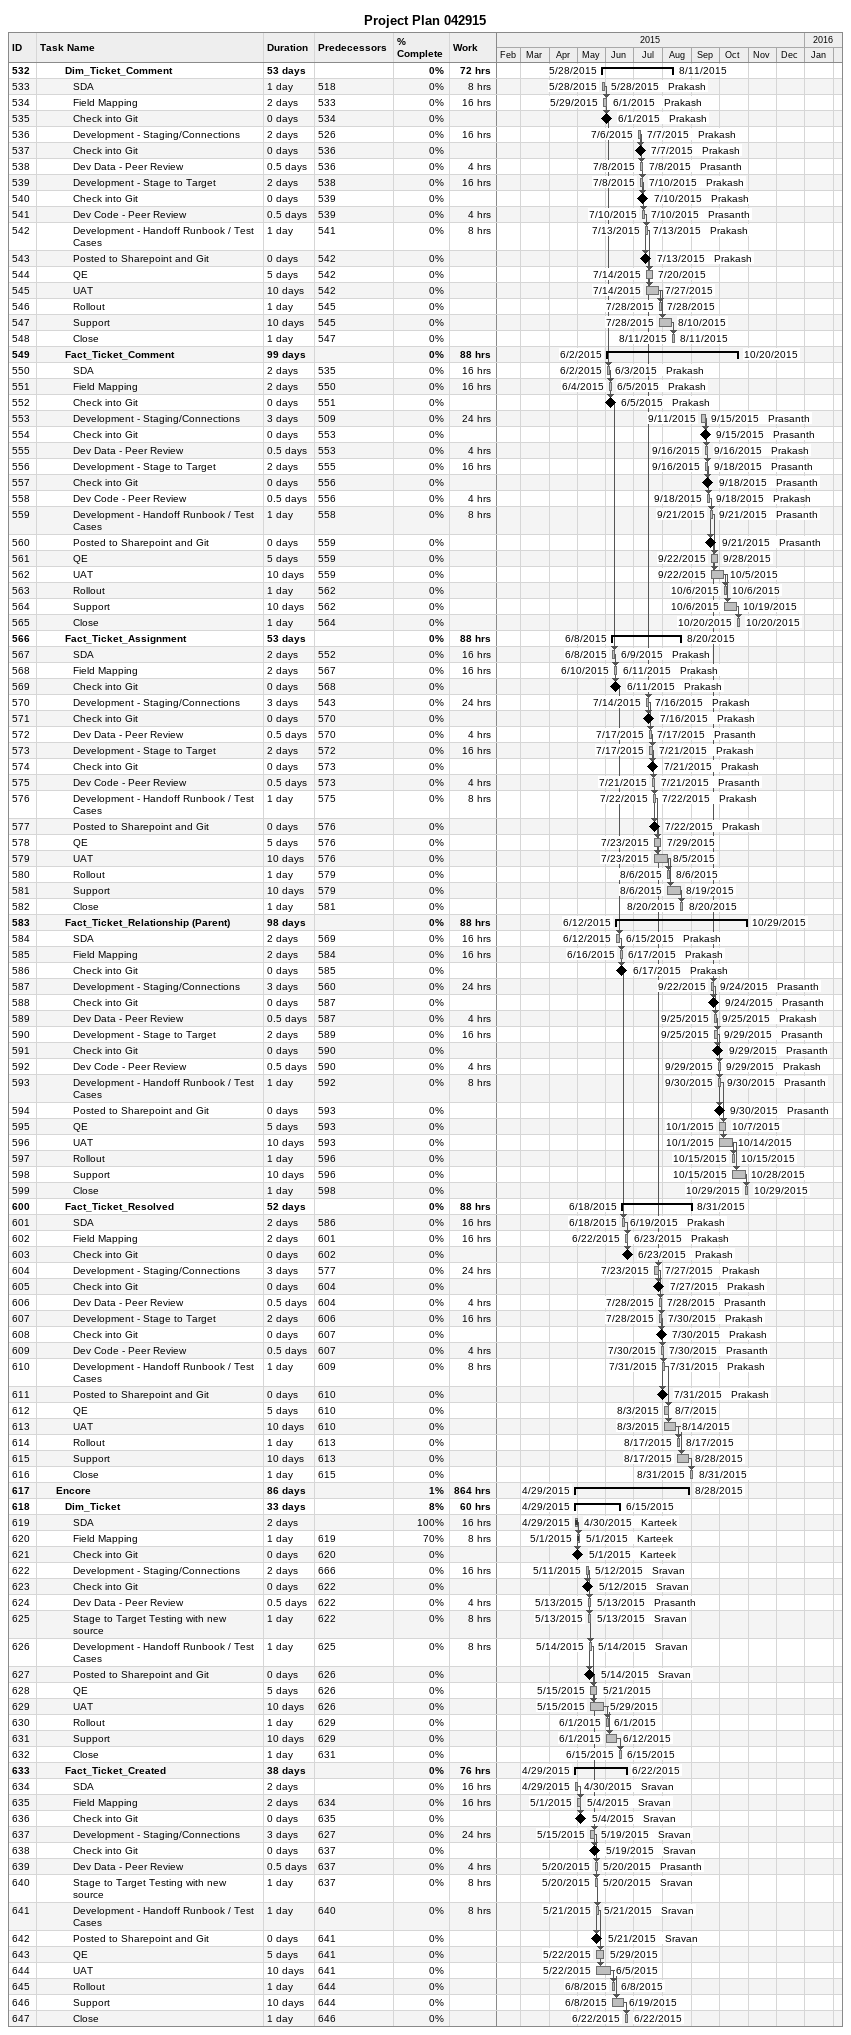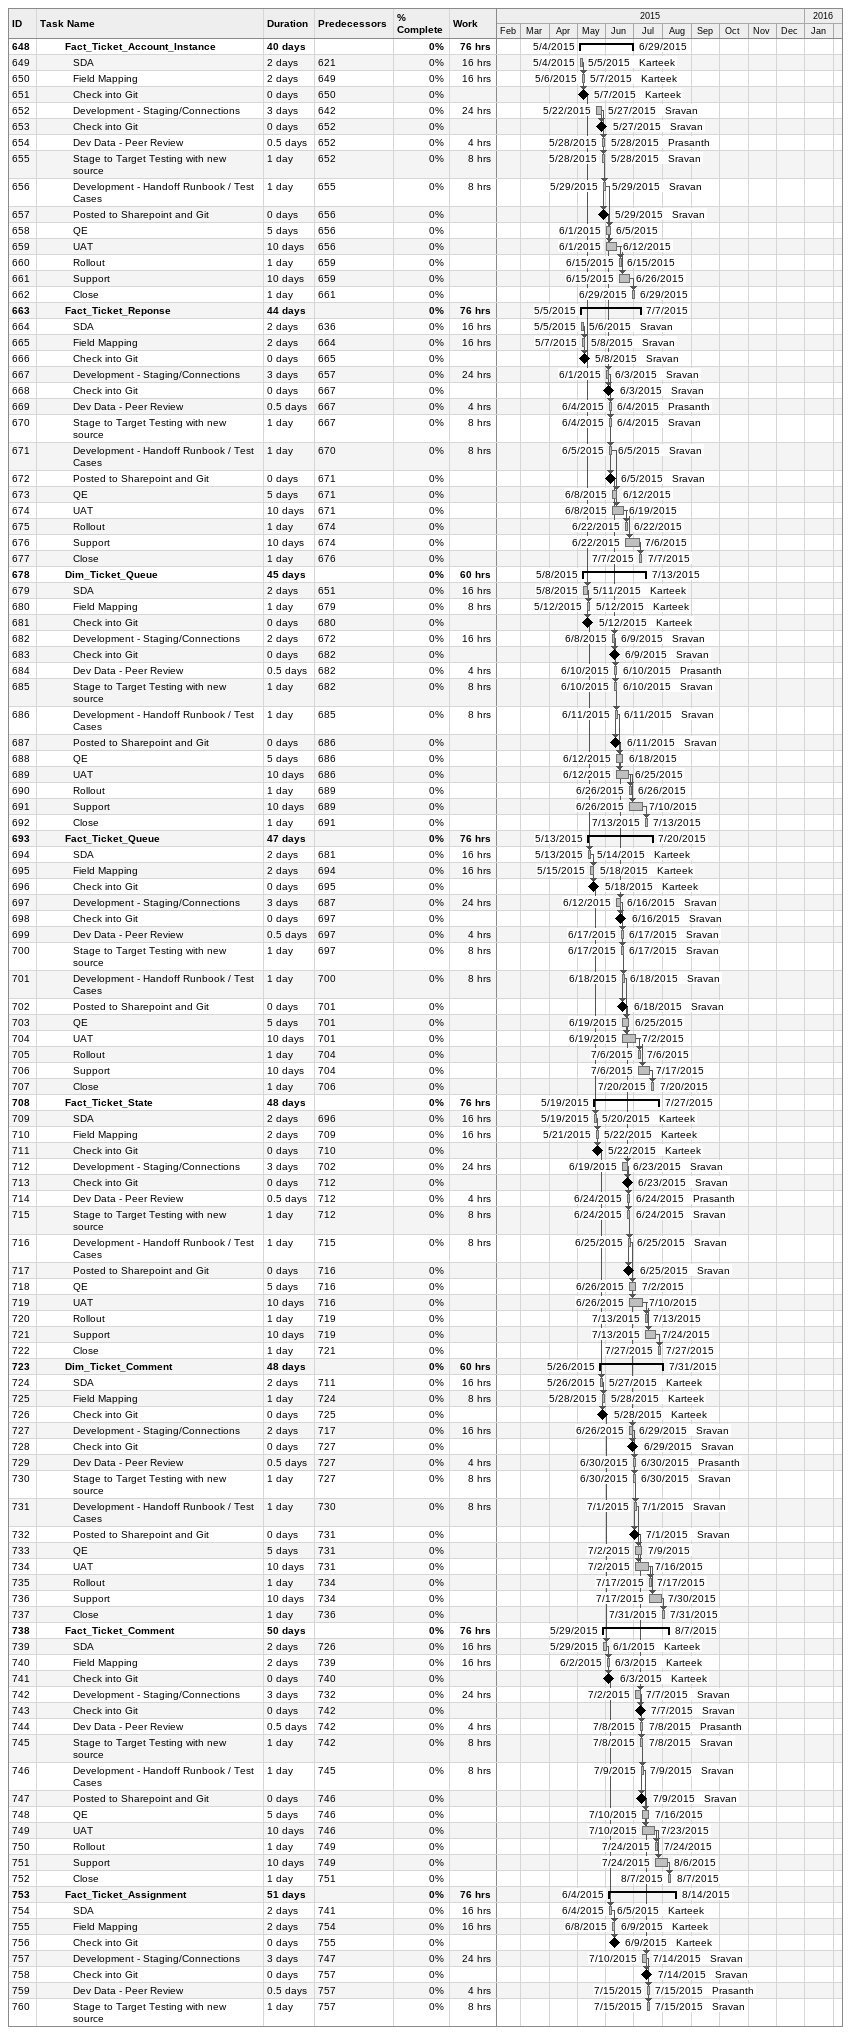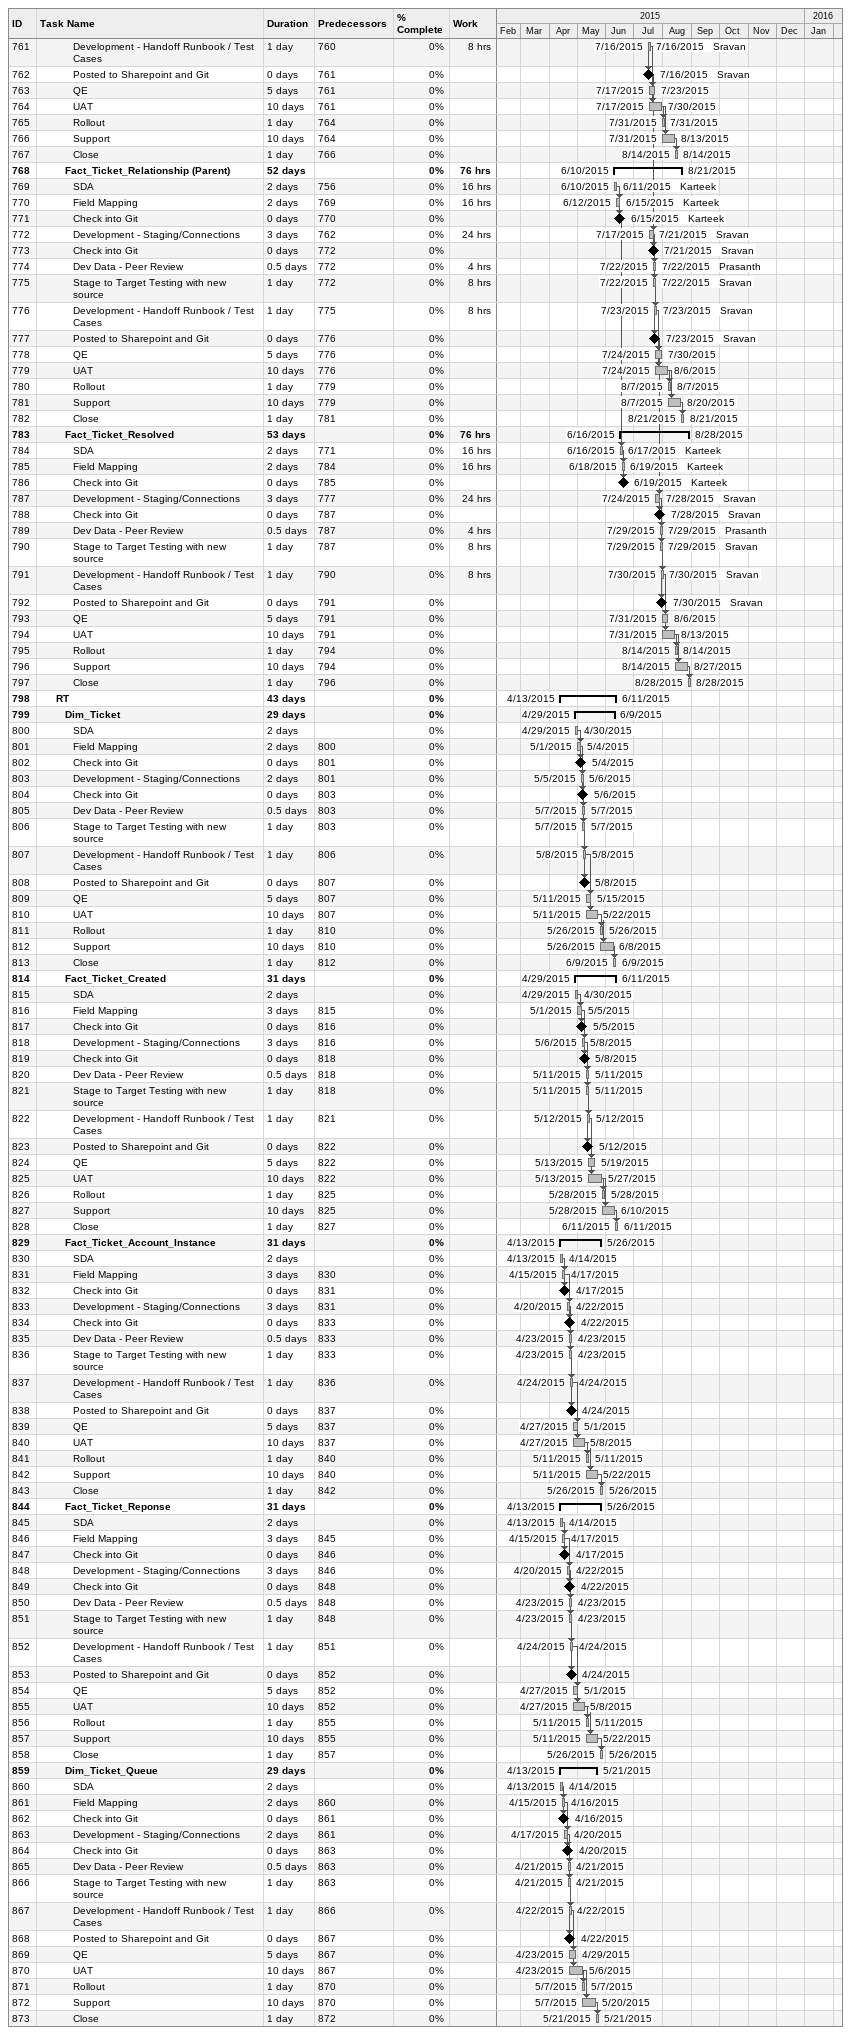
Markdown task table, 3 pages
Project Plan 042915

| ID | Level | Task | Duration | Start | Finish | Predecessors | Resources | % complete | Work (h) |
|---|---|---|---|---|---|---|---|---|---|
| 532 | 4 | **Dim_Ticket_Comment** | 53d | 2015-05-28 | 2015-08-11 |  |  | 0 | 72 |
| 533 | 5 | SDA | 1d | 2015-05-28 | 2015-05-28 | 518 | Prakash | 0 | 8 |
| 534 | 5 | Field Mapping | 2d | 2015-05-29 | 2015-06-01 | 533 | Prakash | 0 | 16 |
| 535 | 5 | Check into Git | 0d | 2015-06-01 | 2015-06-01 | 534 | Prakash | 0 |  |
| 536 | 5 | Development - Staging/Connections | 2d | 2015-07-06 | 2015-07-07 | 526 | Prakash | 0 | 16 |
| 537 | 5 | Check into Git | 0d | 2015-07-07 | 2015-07-07 | 536 | Prakash | 0 |  |
| 538 | 5 | Dev Data - Peer Review | 0.5d | 2015-07-08 | 2015-07-08 | 536 | Prasanth | 0 | 4 |
| 539 | 5 | Development - Stage to Target | 2d | 2015-07-08 | 2015-07-10 | 538 | Prakash | 0 | 16 |
| 540 | 5 | Check into Git | 0d | 2015-07-10 | 2015-07-10 | 539 | Prakash | 0 |  |
| 541 | 5 | Dev Code - Peer Review | 0.5d | 2015-07-10 | 2015-07-10 | 539 | Prasanth | 0 | 4 |
| 542 | 5 | Development - Handoff Runbook / Test Cases | 1d | 2015-07-13 | 2015-07-13 | 541 | Prakash | 0 | 8 |
| 543 | 5 | Posted to Sharepoint and Git | 0d | 2015-07-13 | 2015-07-13 | 542 | Prakash | 0 |  |
| 544 | 5 | QE | 5d | 2015-07-14 | 2015-07-20 | 542 |  | 0 |  |
| 545 | 5 | UAT | 10d | 2015-07-14 | 2015-07-27 | 542 |  | 0 |  |
| 546 | 5 | Rollout | 1d | 2015-07-28 | 2015-07-28 | 545 |  | 0 |  |
| 547 | 5 | Support | 10d | 2015-07-28 | 2015-08-10 | 545 |  | 0 |  |
| 548 | 5 | Close | 1d | 2015-08-11 | 2015-08-11 | 547 |  | 0 |  |
| 549 | 4 | **Fact_Ticket_Comment** | 99d | 2015-06-02 | 2015-10-20 |  |  | 0 | 88 |
| 550 | 5 | SDA | 2d | 2015-06-02 | 2015-06-03 | 535 | Prakash | 0 | 16 |
| 551 | 5 | Field Mapping | 2d | 2015-06-04 | 2015-06-05 | 550 | Prakash | 0 | 16 |
| 552 | 5 | Check into Git | 0d | 2015-06-05 | 2015-06-05 | 551 | Prakash | 0 |  |
| 553 | 5 | Development - Staging/Connections | 3d | 2015-09-11 | 2015-09-15 | 509 | Prasanth | 0 | 24 |
| 554 | 5 | Check into Git | 0d | 2015-09-15 | 2015-09-15 | 553 | Prasanth | 0 |  |
| 555 | 5 | Dev Data - Peer Review | 0.5d | 2015-09-16 | 2015-09-16 | 553 | Prakash | 0 | 4 |
| 556 | 5 | Development - Stage to Target | 2d | 2015-09-16 | 2015-09-18 | 555 | Prasanth | 0 | 16 |
| 557 | 5 | Check into Git | 0d | 2015-09-18 | 2015-09-18 | 556 | Prasanth | 0 |  |
| 558 | 5 | Dev Code - Peer Review | 0.5d | 2015-09-18 | 2015-09-18 | 556 | Prakash | 0 | 4 |
| 559 | 5 | Development - Handoff Runbook / Test Cases | 1d | 2015-09-21 | 2015-09-21 | 558 | Prasanth | 0 | 8 |
| 560 | 5 | Posted to Sharepoint and Git | 0d | 2015-09-21 | 2015-09-21 | 559 | Prasanth | 0 |  |
| 561 | 5 | QE | 5d | 2015-09-22 | 2015-09-28 | 559 |  | 0 |  |
| 562 | 5 | UAT | 10d | 2015-09-22 | 2015-10-05 | 559 |  | 0 |  |
| 563 | 5 | Rollout | 1d | 2015-10-06 | 2015-10-06 | 562 |  | 0 |  |
| 564 | 5 | Support | 10d | 2015-10-06 | 2015-10-19 | 562 |  | 0 |  |
| 565 | 5 | Close | 1d | 2015-10-20 | 2015-10-20 | 564 |  | 0 |  |
| 566 | 4 | **Fact_Ticket_Assignment** | 53d | 2015-06-08 | 2015-08-20 |  |  | 0 | 88 |
| 567 | 5 | SDA | 2d | 2015-06-08 | 2015-06-09 | 552 | Prakash | 0 | 16 |
| 568 | 5 | Field Mapping | 2d | 2015-06-10 | 2015-06-11 | 567 | Prakash | 0 | 16 |
| 569 | 5 | Check into Git | 0d | 2015-06-11 | 2015-06-11 | 568 | Prakash | 0 |  |
| 570 | 5 | Development - Staging/Connections | 3d | 2015-07-14 | 2015-07-16 | 543 | Prakash | 0 | 24 |
| 571 | 5 | Check into Git | 0d | 2015-07-16 | 2015-07-16 | 570 | Prakash | 0 |  |
| 572 | 5 | Dev Data - Peer Review | 0.5d | 2015-07-17 | 2015-07-17 | 570 | Prasanth | 0 | 4 |
| 573 | 5 | Development - Stage to Target | 2d | 2015-07-17 | 2015-07-21 | 572 | Prakash | 0 | 16 |
| 574 | 5 | Check into Git | 0d | 2015-07-21 | 2015-07-21 | 573 | Prakash | 0 |  |
| 575 | 5 | Dev Code - Peer Review | 0.5d | 2015-07-21 | 2015-07-21 | 573 | Prasanth | 0 | 4 |
| 576 | 5 | Development - Handoff Runbook / Test Cases | 1d | 2015-07-22 | 2015-07-22 | 575 | Prakash | 0 | 8 |
| 577 | 5 | Posted to Sharepoint and Git | 0d | 2015-07-22 | 2015-07-22 | 576 | Prakash | 0 |  |
| 578 | 5 | QE | 5d | 2015-07-23 | 2015-07-29 | 576 |  | 0 |  |
| 579 | 5 | UAT | 10d | 2015-07-23 | 2015-08-05 | 576 |  | 0 |  |
| 580 | 5 | Rollout | 1d | 2015-08-06 | 2015-08-06 | 579 |  | 0 |  |
| 581 | 5 | Support | 10d | 2015-08-06 | 2015-08-19 | 579 |  | 0 |  |
| 582 | 5 | Close | 1d | 2015-08-20 | 2015-08-20 | 581 |  | 0 |  |
| 583 | 4 | **Fact_Ticket_Relationship (Parent)** | 98d | 2015-06-12 | 2015-10-29 |  |  | 0 | 88 |
| 584 | 5 | SDA | 2d | 2015-06-12 | 2015-06-15 | 569 | Prakash | 0 | 16 |
| 585 | 5 | Field Mapping | 2d | 2015-06-16 | 2015-06-17 | 584 | Prakash | 0 | 16 |
| 586 | 5 | Check into Git | 0d | 2015-06-17 | 2015-06-17 | 585 | Prakash | 0 |  |
| 587 | 5 | Development - Staging/Connections | 3d | 2015-09-22 | 2015-09-24 | 560 | Prasanth | 0 | 24 |
| 588 | 5 | Check into Git | 0d | 2015-09-24 | 2015-09-24 | 587 | Prasanth | 0 |  |
| 589 | 5 | Dev Data - Peer Review | 0.5d | 2015-09-25 | 2015-09-25 | 587 | Prakash | 0 | 4 |
| 590 | 5 | Development - Stage to Target | 2d | 2015-09-25 | 2015-09-29 | 589 | Prasanth | 0 | 16 |
| 591 | 5 | Check into Git | 0d | 2015-09-29 | 2015-09-29 | 590 | Prasanth | 0 |  |
| 592 | 5 | Dev Code - Peer Review | 0.5d | 2015-09-29 | 2015-09-29 | 590 | Prakash | 0 | 4 |
| 593 | 5 | Development - Handoff Runbook / Test Cases | 1d | 2015-09-30 | 2015-09-30 | 592 | Prasanth | 0 | 8 |
| 594 | 5 | Posted to Sharepoint and Git | 0d | 2015-09-30 | 2015-09-30 | 593 | Prasanth | 0 |  |
| 595 | 5 | QE | 5d | 2015-10-01 | 2015-10-07 | 593 |  | 0 |  |
| 596 | 5 | UAT | 10d | 2015-10-01 | 2015-10-14 | 593 |  | 0 |  |
| 597 | 5 | Rollout | 1d | 2015-10-15 | 2015-10-15 | 596 |  | 0 |  |
| 598 | 5 | Support | 10d | 2015-10-15 | 2015-10-28 | 596 |  | 0 |  |
| 599 | 5 | Close | 1d | 2015-10-29 | 2015-10-29 | 598 |  | 0 |  |
| 600 | 4 | **Fact_Ticket_Resolved** | 52d | 2015-06-18 | 2015-08-31 |  |  | 0 | 88 |
| 601 | 5 | SDA | 2d | 2015-06-18 | 2015-06-19 | 586 | Prakash | 0 | 16 |
| 602 | 5 | Field Mapping | 2d | 2015-06-22 | 2015-06-23 | 601 | Prakash | 0 | 16 |
| 603 | 5 | Check into Git | 0d | 2015-06-23 | 2015-06-23 | 602 | Prakash | 0 |  |
| 604 | 5 | Development - Staging/Connections | 3d | 2015-07-23 | 2015-07-27 | 577 | Prakash | 0 | 24 |
| 605 | 5 | Check into Git | 0d | 2015-07-27 | 2015-07-27 | 604 | Prakash | 0 |  |
| 606 | 5 | Dev Data - Peer Review | 0.5d | 2015-07-28 | 2015-07-28 | 604 | Prasanth | 0 | 4 |
| 607 | 5 | Development - Stage to Target | 2d | 2015-07-28 | 2015-07-30 | 606 | Prakash | 0 | 16 |
| 608 | 5 | Check into Git | 0d | 2015-07-30 | 2015-07-30 | 607 | Prakash | 0 |  |
| 609 | 5 | Dev Code - Peer Review | 0.5d | 2015-07-30 | 2015-07-30 | 607 | Prasanth | 0 | 4 |
| 610 | 5 | Development - Handoff Runbook / Test Cases | 1d | 2015-07-31 | 2015-07-31 | 609 | Prakash | 0 | 8 |
| 611 | 5 | Posted to Sharepoint and Git | 0d | 2015-07-31 | 2015-07-31 | 610 | Prakash | 0 |  |
| 612 | 5 | QE | 5d | 2015-08-03 | 2015-08-07 | 610 |  | 0 |  |
| 613 | 5 | UAT | 10d | 2015-08-03 | 2015-08-14 | 610 |  | 0 |  |
| 614 | 5 | Rollout | 1d | 2015-08-17 | 2015-08-17 | 613 |  | 0 |  |
| 615 | 5 | Support | 10d | 2015-08-17 | 2015-08-28 | 613 |  | 0 |  |
| 616 | 5 | Close | 1d | 2015-08-31 | 2015-08-31 | 615 |  | 0 |  |
| 617 | 3 | **Encore** | 86d | 2015-04-29 | 2015-08-28 |  |  | 1 | 864 |
| 618 | 4 | **Dim_Ticket** | 33d | 2015-04-29 | 2015-06-15 |  |  | 8 | 60 |
| 619 | 5 | SDA | 2d | 2015-04-29 | 2015-04-30 |  | Karteek | 100 | 16 |
| 620 | 5 | Field Mapping | 1d | 2015-05-01 | 2015-05-01 | 619 | Karteek | 70 | 8 |
| 621 | 5 | Check into Git | 0d | 2015-05-01 | 2015-05-01 | 620 | Karteek | 0 |  |
| 622 | 5 | Development - Staging/Connections | 2d | 2015-05-11 | 2015-05-12 | 666 | Sravan | 0 | 16 |
| 623 | 5 | Check into Git | 0d | 2015-05-12 | 2015-05-12 | 622 | Sravan | 0 |  |
| 624 | 5 | Dev Data - Peer Review | 0.5d | 2015-05-13 | 2015-05-13 | 622 | Prasanth | 0 | 4 |
| 625 | 5 | Stage to Target Testing with new source | 1d | 2015-05-13 | 2015-05-13 | 622 | Sravan | 0 | 8 |
| 626 | 5 | Development - Handoff Runbook / Test Cases | 1d | 2015-05-14 | 2015-05-14 | 625 | Sravan | 0 | 8 |
| 627 | 5 | Posted to Sharepoint and Git | 0d | 2015-05-14 | 2015-05-14 | 626 | Sravan | 0 |  |
| 628 | 5 | QE | 5d | 2015-05-15 | 2015-05-21 | 626 |  | 0 |  |
| 629 | 5 | UAT | 10d | 2015-05-15 | 2015-05-29 | 626 |  | 0 |  |
| 630 | 5 | Rollout | 1d | 2015-06-01 | 2015-06-01 | 629 |  | 0 |  |
| 631 | 5 | Support | 10d | 2015-06-01 | 2015-06-12 | 629 |  | 0 |  |
| 632 | 5 | Close | 1d | 2015-06-15 | 2015-06-15 | 631 |  | 0 |  |
| 633 | 4 | **Fact_Ticket_Created** | 38d | 2015-04-29 | 2015-06-22 |  |  | 0 | 76 |
| 634 | 5 | SDA | 2d | 2015-04-29 | 2015-04-30 |  | Sravan | 0 | 16 |
| 635 | 5 | Field Mapping | 2d | 2015-05-01 | 2015-05-04 | 634 | Sravan | 0 | 16 |
| 636 | 5 | Check into Git | 0d | 2015-05-04 | 2015-05-04 | 635 | Sravan | 0 |  |
| 637 | 5 | Development - Staging/Connections | 3d | 2015-05-15 | 2015-05-19 | 627 | Sravan | 0 | 24 |
| 638 | 5 | Check into Git | 0d | 2015-05-19 | 2015-05-19 | 637 | Sravan | 0 |  |
| 639 | 5 | Dev Data - Peer Review | 0.5d | 2015-05-20 | 2015-05-20 | 637 | Prasanth | 0 | 4 |
| 640 | 5 | Stage to Target Testing with new source | 1d | 2015-05-20 | 2015-05-20 | 637 | Sravan | 0 | 8 |
| 641 | 5 | Development - Handoff Runbook / Test Cases | 1d | 2015-05-21 | 2015-05-21 | 640 | Sravan | 0 | 8 |
| 642 | 5 | Posted to Sharepoint and Git | 0d | 2015-05-21 | 2015-05-21 | 641 | Sravan | 0 |  |
| 643 | 5 | QE | 5d | 2015-05-22 | 2015-05-29 | 641 |  | 0 |  |
| 644 | 5 | UAT | 10d | 2015-05-22 | 2015-06-05 | 641 |  | 0 |  |
| 645 | 5 | Rollout | 1d | 2015-06-08 | 2015-06-08 | 644 |  | 0 |  |
| 646 | 5 | Support | 10d | 2015-06-08 | 2015-06-19 | 644 |  | 0 |  |
| 647 | 5 | Close | 1d | 2015-06-22 | 2015-06-22 | 646 |  | 0 |  |
| 648 | 4 | **Fact_Ticket_Account_Instance** | 40d | 2015-05-04 | 2015-06-29 |  |  | 0 | 76 |
| 649 | 5 | SDA | 2d | 2015-05-04 | 2015-05-05 | 621 | Karteek | 0 | 16 |
| 650 | 5 | Field Mapping | 2d | 2015-05-06 | 2015-05-07 | 649 | Karteek | 0 | 16 |
| 651 | 5 | Check into Git | 0d | 2015-05-07 | 2015-05-07 | 650 | Karteek | 0 |  |
| 652 | 5 | Development - Staging/Connections | 3d | 2015-05-22 | 2015-05-27 | 642 | Sravan | 0 | 24 |
| 653 | 5 | Check into Git | 0d | 2015-05-27 | 2015-05-27 | 652 | Sravan | 0 |  |
| 654 | 5 | Dev Data - Peer Review | 0.5d | 2015-05-28 | 2015-05-28 | 652 | Prasanth | 0 | 4 |
| 655 | 5 | Stage to Target Testing with new source | 1d | 2015-05-28 | 2015-05-28 | 652 | Sravan | 0 | 8 |
| 656 | 5 | Development - Handoff Runbook / Test Cases | 1d | 2015-05-29 | 2015-05-29 | 655 | Sravan | 0 | 8 |
| 657 | 5 | Posted to Sharepoint and Git | 0d | 2015-05-29 | 2015-05-29 | 656 | Sravan | 0 |  |
| 658 | 5 | QE | 5d | 2015-06-01 | 2015-06-05 | 656 |  | 0 |  |
| 659 | 5 | UAT | 10d | 2015-06-01 | 2015-06-12 | 656 |  | 0 |  |
| 660 | 5 | Rollout | 1d | 2015-06-15 | 2015-06-15 | 659 |  | 0 |  |
| 661 | 5 | Support | 10d | 2015-06-15 | 2015-06-26 | 659 |  | 0 |  |
| 662 | 5 | Close | 1d | 2015-06-29 | 2015-06-29 | 661 |  | 0 |  |
| 663 | 4 | **Fact_Ticket_Reponse** | 44d | 2015-05-05 | 2015-07-07 |  |  | 0 | 76 |
| 664 | 5 | SDA | 2d | 2015-05-05 | 2015-05-06 | 636 | Sravan | 0 | 16 |
| 665 | 5 | Field Mapping | 2d | 2015-05-07 | 2015-05-08 | 664 | Sravan | 0 | 16 |
| 666 | 5 | Check into Git | 0d | 2015-05-08 | 2015-05-08 | 665 | Sravan | 0 |  |
| 667 | 5 | Development - Staging/Connections | 3d | 2015-06-01 | 2015-06-03 | 657 | Sravan | 0 | 24 |
| 668 | 5 | Check into Git | 0d | 2015-06-03 | 2015-06-03 | 667 | Sravan | 0 |  |
| 669 | 5 | Dev Data - Peer Review | 0.5d | 2015-06-04 | 2015-06-04 | 667 | Prasanth | 0 | 4 |
| 670 | 5 | Stage to Target Testing with new source | 1d | 2015-06-04 | 2015-06-04 | 667 | Sravan | 0 | 8 |
| 671 | 5 | Development - Handoff Runbook / Test Cases | 1d | 2015-06-05 | 2015-06-05 | 670 | Sravan | 0 | 8 |
| 672 | 5 | Posted to Sharepoint and Git | 0d | 2015-06-05 | 2015-06-05 | 671 | Sravan | 0 |  |
| 673 | 5 | QE | 5d | 2015-06-08 | 2015-06-12 | 671 |  | 0 |  |
| 674 | 5 | UAT | 10d | 2015-06-08 | 2015-06-19 | 671 |  | 0 |  |
| 675 | 5 | Rollout | 1d | 2015-06-22 | 2015-06-22 | 674 |  | 0 |  |
| 676 | 5 | Support | 10d | 2015-06-22 | 2015-07-06 | 674 |  | 0 |  |
| 677 | 5 | Close | 1d | 2015-07-07 | 2015-07-07 | 676 |  | 0 |  |
| 678 | 4 | **Dim_Ticket_Queue** | 45d | 2015-05-08 | 2015-07-13 |  |  | 0 | 60 |
| 679 | 5 | SDA | 2d | 2015-05-08 | 2015-05-11 | 651 | Karteek | 0 | 16 |
| 680 | 5 | Field Mapping | 1d | 2015-05-12 | 2015-05-12 | 679 | Karteek | 0 | 8 |
| 681 | 5 | Check into Git | 0d | 2015-05-12 | 2015-05-12 | 680 | Karteek | 0 |  |
| 682 | 5 | Development - Staging/Connections | 2d | 2015-06-08 | 2015-06-09 | 672 | Sravan | 0 | 16 |
| 683 | 5 | Check into Git | 0d | 2015-06-09 | 2015-06-09 | 682 | Sravan | 0 |  |
| 684 | 5 | Dev Data - Peer Review | 0.5d | 2015-06-10 | 2015-06-10 | 682 | Prasanth | 0 | 4 |
| 685 | 5 | Stage to Target Testing with new source | 1d | 2015-06-10 | 2015-06-10 | 682 | Sravan | 0 | 8 |
| 686 | 5 | Development - Handoff Runbook / Test Cases | 1d | 2015-06-11 | 2015-06-11 | 685 | Sravan | 0 | 8 |
| 687 | 5 | Posted to Sharepoint and Git | 0d | 2015-06-11 | 2015-06-11 | 686 | Sravan | 0 |  |
| 688 | 5 | QE | 5d | 2015-06-12 | 2015-06-18 | 686 |  | 0 |  |
| 689 | 5 | UAT | 10d | 2015-06-12 | 2015-06-25 | 686 |  | 0 |  |
| 690 | 5 | Rollout | 1d | 2015-06-26 | 2015-06-26 | 689 |  | 0 |  |
| 691 | 5 | Support | 10d | 2015-06-26 | 2015-07-10 | 689 |  | 0 |  |
| 692 | 5 | Close | 1d | 2015-07-13 | 2015-07-13 | 691 |  | 0 |  |
| 693 | 4 | **Fact_Ticket_Queue** | 47d | 2015-05-13 | 2015-07-20 |  |  | 0 | 76 |
| 694 | 5 | SDA | 2d | 2015-05-13 | 2015-05-14 | 681 | Karteek | 0 | 16 |
| 695 | 5 | Field Mapping | 2d | 2015-05-15 | 2015-05-18 | 694 | Karteek | 0 | 16 |
| 696 | 5 | Check into Git | 0d | 2015-05-18 | 2015-05-18 | 695 | Karteek | 0 |  |
| 697 | 5 | Development - Staging/Connections | 3d | 2015-06-12 | 2015-06-16 | 687 | Sravan | 0 | 24 |
| 698 | 5 | Check into Git | 0d | 2015-06-16 | 2015-06-16 | 697 | Sravan | 0 |  |
| 699 | 5 | Dev Data - Peer Review | 0.5d | 2015-06-17 | 2015-06-17 | 697 | Sravan | 0 | 4 |
| 700 | 5 | Stage to Target Testing with new source | 1d | 2015-06-17 | 2015-06-17 | 697 | Sravan | 0 | 8 |
| 701 | 5 | Development - Handoff Runbook / Test Cases | 1d | 2015-06-18 | 2015-06-18 | 700 | Sravan | 0 | 8 |
| 702 | 5 | Posted to Sharepoint and Git | 0d | 2015-06-18 | 2015-06-18 | 701 | Sravan | 0 |  |
| 703 | 5 | QE | 5d | 2015-06-19 | 2015-06-25 | 701 |  | 0 |  |
| 704 | 5 | UAT | 10d | 2015-06-19 | 2015-07-02 | 701 |  | 0 |  |
| 705 | 5 | Rollout | 1d | 2015-07-06 | 2015-07-06 | 704 |  | 0 |  |
| 706 | 5 | Support | 10d | 2015-07-06 | 2015-07-17 | 704 |  | 0 |  |
| 707 | 5 | Close | 1d | 2015-07-20 | 2015-07-20 | 706 |  | 0 |  |
| 708 | 4 | **Fact_Ticket_State** | 48d | 2015-05-19 | 2015-07-27 |  |  | 0 | 76 |
| 709 | 5 | SDA | 2d | 2015-05-19 | 2015-05-20 | 696 | Karteek | 0 | 16 |
| 710 | 5 | Field Mapping | 2d | 2015-05-21 | 2015-05-22 | 709 | Karteek | 0 | 16 |
| 711 | 5 | Check into Git | 0d | 2015-05-22 | 2015-05-22 | 710 | Karteek | 0 |  |
| 712 | 5 | Development - Staging/Connections | 3d | 2015-06-19 | 2015-06-23 | 702 | Sravan | 0 | 24 |
| 713 | 5 | Check into Git | 0d | 2015-06-23 | 2015-06-23 | 712 | Sravan | 0 |  |
| 714 | 5 | Dev Data - Peer Review | 0.5d | 2015-06-24 | 2015-06-24 | 712 | Prasanth | 0 | 4 |
| 715 | 5 | Stage to Target Testing with new source | 1d | 2015-06-24 | 2015-06-24 | 712 | Sravan | 0 | 8 |
| 716 | 5 | Development - Handoff Runbook / Test Cases | 1d | 2015-06-25 | 2015-06-25 | 715 | Sravan | 0 | 8 |
| 717 | 5 | Posted to Sharepoint and Git | 0d | 2015-06-25 | 2015-06-25 | 716 | Sravan | 0 |  |
| 718 | 5 | QE | 5d | 2015-06-26 | 2015-07-02 | 716 |  | 0 |  |
| 719 | 5 | UAT | 10d | 2015-06-26 | 2015-07-10 | 716 |  | 0 |  |
| 720 | 5 | Rollout | 1d | 2015-07-13 | 2015-07-13 | 719 |  | 0 |  |
| 721 | 5 | Support | 10d | 2015-07-13 | 2015-07-24 | 719 |  | 0 |  |
| 722 | 5 | Close | 1d | 2015-07-27 | 2015-07-27 | 721 |  | 0 |  |
| 723 | 4 | **Dim_Ticket_Comment** | 48d | 2015-05-26 | 2015-07-31 |  |  | 0 | 60 |
| 724 | 5 | SDA | 2d | 2015-05-26 | 2015-05-27 | 711 | Karteek | 0 | 16 |
| 725 | 5 | Field Mapping | 1d | 2015-05-28 | 2015-05-28 | 724 | Karteek | 0 | 8 |
| 726 | 5 | Check into Git | 0d | 2015-05-28 | 2015-05-28 | 725 | Karteek | 0 |  |
| 727 | 5 | Development - Staging/Connections | 2d | 2015-06-26 | 2015-06-29 | 717 | Sravan | 0 | 16 |
| 728 | 5 | Check into Git | 0d | 2015-06-29 | 2015-06-29 | 727 | Sravan | 0 |  |
| 729 | 5 | Dev Data - Peer Review | 0.5d | 2015-06-30 | 2015-06-30 | 727 | Prasanth | 0 | 4 |
| 730 | 5 | Stage to Target Testing with new source | 1d | 2015-06-30 | 2015-06-30 | 727 | Sravan | 0 | 8 |
| 731 | 5 | Development - Handoff Runbook / Test Cases | 1d | 2015-07-01 | 2015-07-01 | 730 | Sravan | 0 | 8 |
| 732 | 5 | Posted to Sharepoint and Git | 0d | 2015-07-01 | 2015-07-01 | 731 | Sravan | 0 |  |
| 733 | 5 | QE | 5d | 2015-07-02 | 2015-07-09 | 731 |  | 0 |  |
| 734 | 5 | UAT | 10d | 2015-07-02 | 2015-07-16 | 731 |  | 0 |  |
| 735 | 5 | Rollout | 1d | 2015-07-17 | 2015-07-17 | 734 |  | 0 |  |
| 736 | 5 | Support | 10d | 2015-07-17 | 2015-07-30 | 734 |  | 0 |  |
| 737 | 5 | Close | 1d | 2015-07-31 | 2015-07-31 | 736 |  | 0 |  |
| 738 | 4 | **Fact_Ticket_Comment** | 50d | 2015-05-29 | 2015-08-07 |  |  | 0 | 76 |
| 739 | 5 | SDA | 2d | 2015-05-29 | 2015-06-01 | 726 | Karteek | 0 | 16 |
| 740 | 5 | Field Mapping | 2d | 2015-06-02 | 2015-06-03 | 739 | Karteek | 0 | 16 |
| 741 | 5 | Check into Git | 0d | 2015-06-03 | 2015-06-03 | 740 | Karteek | 0 |  |
| 742 | 5 | Development - Staging/Connections | 3d | 2015-07-02 | 2015-07-07 | 732 | Sravan | 0 | 24 |
| 743 | 5 | Check into Git | 0d | 2015-07-07 | 2015-07-07 | 742 | Sravan | 0 |  |
| 744 | 5 | Dev Data - Peer Review | 0.5d | 2015-07-08 | 2015-07-08 | 742 | Prasanth | 0 | 4 |
| 745 | 5 | Stage to Target Testing with new source | 1d | 2015-07-08 | 2015-07-08 | 742 | Sravan | 0 | 8 |
| 746 | 5 | Development - Handoff Runbook / Test Cases | 1d | 2015-07-09 | 2015-07-09 | 745 | Sravan | 0 | 8 |
| 747 | 5 | Posted to Sharepoint and Git | 0d | 2015-07-09 | 2015-07-09 | 746 | Sravan | 0 |  |
| 748 | 5 | QE | 5d | 2015-07-10 | 2015-07-16 | 746 |  | 0 |  |
| 749 | 5 | UAT | 10d | 2015-07-10 | 2015-07-23 | 746 |  | 0 |  |
| 750 | 5 | Rollout | 1d | 2015-07-24 | 2015-07-24 | 749 |  | 0 |  |
| 751 | 5 | Support | 10d | 2015-07-24 | 2015-08-06 | 749 |  | 0 |  |
| 752 | 5 | Close | 1d | 2015-08-07 | 2015-08-07 | 751 |  | 0 |  |
| 753 | 4 | **Fact_Ticket_Assignment** | 51d | 2015-06-04 | 2015-08-14 |  |  | 0 | 76 |
| 754 | 5 | SDA | 2d | 2015-06-04 | 2015-06-05 | 741 | Karteek | 0 | 16 |
| 755 | 5 | Field Mapping | 2d | 2015-06-08 | 2015-06-09 | 754 | Karteek | 0 | 16 |
| 756 | 5 | Check into Git | 0d | 2015-06-09 | 2015-06-09 | 755 | Karteek | 0 |  |
| 757 | 5 | Development - Staging/Connections | 3d | 2015-07-10 | 2015-07-14 | 747 | Sravan | 0 | 24 |
| 758 | 5 | Check into Git | 0d | 2015-07-14 | 2015-07-14 | 757 | Sravan | 0 |  |
| 759 | 5 | Dev Data - Peer Review | 0.5d | 2015-07-15 | 2015-07-15 | 757 | Prasanth | 0 | 4 |
| 760 | 5 | Stage to Target Testing with new source | 1d | 2015-07-15 | 2015-07-15 | 757 | Sravan | 0 | 8 |
| 761 | 5 | Development - Handoff Runbook / Test Cases | 1d | 2015-07-16 | 2015-07-16 | 760 | Sravan | 0 | 8 |
| 762 | 5 | Posted to Sharepoint and Git | 0d | 2015-07-16 | 2015-07-16 | 761 | Sravan | 0 |  |
| 763 | 5 | QE | 5d | 2015-07-17 | 2015-07-23 | 761 |  | 0 |  |
| 764 | 5 | UAT | 10d | 2015-07-17 | 2015-07-30 | 761 |  | 0 |  |
| 765 | 5 | Rollout | 1d | 2015-07-31 | 2015-07-31 | 764 |  | 0 |  |
| 766 | 5 | Support | 10d | 2015-07-31 | 2015-08-13 | 764 |  | 0 |  |
| 767 | 5 | Close | 1d | 2015-08-14 | 2015-08-14 | 766 |  | 0 |  |
| 768 | 4 | **Fact_Ticket_Relationship (Parent)** | 52d | 2015-06-10 | 2015-08-21 |  |  | 0 | 76 |
| 769 | 5 | SDA | 2d | 2015-06-10 | 2015-06-11 | 756 | Karteek | 0 | 16 |
| 770 | 5 | Field Mapping | 2d | 2015-06-12 | 2015-06-15 | 769 | Karteek | 0 | 16 |
| 771 | 5 | Check into Git | 0d | 2015-06-15 | 2015-06-15 | 770 | Karteek | 0 |  |
| 772 | 5 | Development - Staging/Connections | 3d | 2015-07-17 | 2015-07-21 | 762 | Sravan | 0 | 24 |
| 773 | 5 | Check into Git | 0d | 2015-07-21 | 2015-07-21 | 772 | Sravan | 0 |  |
| 774 | 5 | Dev Data - Peer Review | 0.5d | 2015-07-22 | 2015-07-22 | 772 | Prasanth | 0 | 4 |
| 775 | 5 | Stage to Target Testing with new source | 1d | 2015-07-22 | 2015-07-22 | 772 | Sravan | 0 | 8 |
| 776 | 5 | Development - Handoff Runbook / Test Cases | 1d | 2015-07-23 | 2015-07-23 | 775 | Sravan | 0 | 8 |
| 777 | 5 | Posted to Sharepoint and Git | 0d | 2015-07-23 | 2015-07-23 | 776 | Sravan | 0 |  |
| 778 | 5 | QE | 5d | 2015-07-24 | 2015-07-30 | 776 |  | 0 |  |
| 779 | 5 | UAT | 10d | 2015-07-24 | 2015-08-06 | 776 |  | 0 |  |
| 780 | 5 | Rollout | 1d | 2015-08-07 | 2015-08-07 | 779 |  | 0 |  |
| 781 | 5 | Support | 10d | 2015-08-07 | 2015-08-20 | 779 |  | 0 |  |
| 782 | 5 | Close | 1d | 2015-08-21 | 2015-08-21 | 781 |  | 0 |  |
| 783 | 4 | **Fact_Ticket_Resolved** | 53d | 2015-06-16 | 2015-08-28 |  |  | 0 | 76 |
| 784 | 5 | SDA | 2d | 2015-06-16 | 2015-06-17 | 771 | Karteek | 0 | 16 |
| 785 | 5 | Field Mapping | 2d | 2015-06-18 | 2015-06-19 | 784 | Karteek | 0 | 16 |
| 786 | 5 | Check into Git | 0d | 2015-06-19 | 2015-06-19 | 785 | Karteek | 0 |  |
| 787 | 5 | Development - Staging/Connections | 3d | 2015-07-24 | 2015-07-28 | 777 | Sravan | 0 | 24 |
| 788 | 5 | Check into Git | 0d | 2015-07-28 | 2015-07-28 | 787 | Sravan | 0 |  |
| 789 | 5 | Dev Data - Peer Review | 0.5d | 2015-07-29 | 2015-07-29 | 787 | Prasanth | 0 | 4 |
| 790 | 5 | Stage to Target Testing with new source | 1d | 2015-07-29 | 2015-07-29 | 787 | Sravan | 0 | 8 |
| 791 | 5 | Development - Handoff Runbook / Test Cases | 1d | 2015-07-30 | 2015-07-30 | 790 | Sravan | 0 | 8 |
| 792 | 5 | Posted to Sharepoint and Git | 0d | 2015-07-30 | 2015-07-30 | 791 | Sravan | 0 |  |
| 793 | 5 | QE | 5d | 2015-07-31 | 2015-08-06 | 791 |  | 0 |  |
| 794 | 5 | UAT | 10d | 2015-07-31 | 2015-08-13 | 791 |  | 0 |  |
| 795 | 5 | Rollout | 1d | 2015-08-14 | 2015-08-14 | 794 |  | 0 |  |
| 796 | 5 | Support | 10d | 2015-08-14 | 2015-08-27 | 794 |  | 0 |  |
| 797 | 5 | Close | 1d | 2015-08-28 | 2015-08-28 | 796 |  | 0 |  |
| 798 | 3 | **RT** | 43d | 2015-04-13 | 2015-06-11 |  |  | 0 |  |
| 799 | 4 | **Dim_Ticket** | 29d | 2015-04-29 | 2015-06-09 |  |  | 0 |  |
| 800 | 5 | SDA | 2d | 2015-04-29 | 2015-04-30 |  |  | 0 |  |
| 801 | 5 | Field Mapping | 2d | 2015-05-01 | 2015-05-04 | 800 |  | 0 |  |
| 802 | 5 | Check into Git | 0d | 2015-05-04 | 2015-05-04 | 801 |  | 0 |  |
| 803 | 5 | Development - Staging/Connections | 2d | 2015-05-05 | 2015-05-06 | 801 |  | 0 |  |
| 804 | 5 | Check into Git | 0d | 2015-05-06 | 2015-05-06 | 803 |  | 0 |  |
| 805 | 5 | Dev Data - Peer Review | 0.5d | 2015-05-07 | 2015-05-07 | 803 |  | 0 |  |
| 806 | 5 | Stage to Target Testing with new source | 1d | 2015-05-07 | 2015-05-07 | 803 |  | 0 |  |
| 807 | 5 | Development - Handoff Runbook / Test Cases | 1d | 2015-05-08 | 2015-05-08 | 806 |  | 0 |  |
| 808 | 5 | Posted to Sharepoint and Git | 0d | 2015-05-08 | 2015-05-08 | 807 |  | 0 |  |
| 809 | 5 | QE | 5d | 2015-05-11 | 2015-05-15 | 807 |  | 0 |  |
| 810 | 5 | UAT | 10d | 2015-05-11 | 2015-05-22 | 807 |  | 0 |  |
| 811 | 5 | Rollout | 1d | 2015-05-26 | 2015-05-26 | 810 |  | 0 |  |
| 812 | 5 | Support | 10d | 2015-05-26 | 2015-06-08 | 810 |  | 0 |  |
| 813 | 5 | Close | 1d | 2015-06-09 | 2015-06-09 | 812 |  | 0 |  |
| 814 | 4 | **Fact_Ticket_Created** | 31d | 2015-04-29 | 2015-06-11 |  |  | 0 |  |
| 815 | 5 | SDA | 2d | 2015-04-29 | 2015-04-30 |  |  | 0 |  |
| 816 | 5 | Field Mapping | 3d | 2015-05-01 | 2015-05-05 | 815 |  | 0 |  |
| 817 | 5 | Check into Git | 0d | 2015-05-05 | 2015-05-05 | 816 |  | 0 |  |
| 818 | 5 | Development - Staging/Connections | 3d | 2015-05-06 | 2015-05-08 | 816 |  | 0 |  |
| 819 | 5 | Check into Git | 0d | 2015-05-08 | 2015-05-08 | 818 |  | 0 |  |
| 820 | 5 | Dev Data - Peer Review | 0.5d | 2015-05-11 | 2015-05-11 | 818 |  | 0 |  |
| 821 | 5 | Stage to Target Testing with new source | 1d | 2015-05-11 | 2015-05-11 | 818 |  | 0 |  |
| 822 | 5 | Development - Handoff Runbook / Test Cases | 1d | 2015-05-12 | 2015-05-12 | 821 |  | 0 |  |
| 823 | 5 | Posted to Sharepoint and Git | 0d | 2015-05-12 | 2015-05-12 | 822 |  | 0 |  |
| 824 | 5 | QE | 5d | 2015-05-13 | 2015-05-19 | 822 |  | 0 |  |
| 825 | 5 | UAT | 10d | 2015-05-13 | 2015-05-27 | 822 |  | 0 |  |
| 826 | 5 | Rollout | 1d | 2015-05-28 | 2015-05-28 | 825 |  | 0 |  |
| 827 | 5 | Support | 10d | 2015-05-28 | 2015-06-10 | 825 |  | 0 |  |
| 828 | 5 | Close | 1d | 2015-06-11 | 2015-06-11 | 827 |  | 0 |  |
| 829 | 4 | **Fact_Ticket_Account_Instance** | 31d | 2015-04-13 | 2015-05-26 |  |  | 0 |  |
| 830 | 5 | SDA | 2d | 2015-04-13 | 2015-04-14 |  |  | 0 |  |
| 831 | 5 | Field Mapping | 3d | 2015-04-15 | 2015-04-17 | 830 |  | 0 |  |
| 832 | 5 | Check into Git | 0d | 2015-04-17 | 2015-04-17 | 831 |  | 0 |  |
| 833 | 5 | Development - Staging/Connections | 3d | 2015-04-20 | 2015-04-22 | 831 |  | 0 |  |
| 834 | 5 | Check into Git | 0d | 2015-04-22 | 2015-04-22 | 833 |  | 0 |  |
| 835 | 5 | Dev Data - Peer Review | 0.5d | 2015-04-23 | 2015-04-23 | 833 |  | 0 |  |
| 836 | 5 | Stage to Target Testing with new source | 1d | 2015-04-23 | 2015-04-23 | 833 |  | 0 |  |
| 837 | 5 | Development - Handoff Runbook / Test Cases | 1d | 2015-04-24 | 2015-04-24 | 836 |  | 0 |  |
| 838 | 5 | Posted to Sharepoint and Git | 0d | 2015-04-24 | 2015-04-24 | 837 |  | 0 |  |
| 839 | 5 | QE | 5d | 2015-04-27 | 2015-05-01 | 837 |  | 0 |  |
| 840 | 5 | UAT | 10d | 2015-04-27 | 2015-05-08 | 837 |  | 0 |  |
| 841 | 5 | Rollout | 1d | 2015-05-11 | 2015-05-11 | 840 |  | 0 |  |
| 842 | 5 | Support | 10d | 2015-05-11 | 2015-05-22 | 840 |  | 0 |  |
| 843 | 5 | Close | 1d | 2015-05-26 | 2015-05-26 | 842 |  | 0 |  |
| 844 | 4 | **Fact_Ticket_Reponse** | 31d | 2015-04-13 | 2015-05-26 |  |  | 0 |  |
| 845 | 5 | SDA | 2d | 2015-04-13 | 2015-04-14 |  |  | 0 |  |
| 846 | 5 | Field Mapping | 3d | 2015-04-15 | 2015-04-17 | 845 |  | 0 |  |
| 847 | 5 | Check into Git | 0d | 2015-04-17 | 2015-04-17 | 846 |  | 0 |  |
| 848 | 5 | Development - Staging/Connections | 3d | 2015-04-20 | 2015-04-22 | 846 |  | 0 |  |
| 849 | 5 | Check into Git | 0d | 2015-04-22 | 2015-04-22 | 848 |  | 0 |  |
| 850 | 5 | Dev Data - Peer Review | 0.5d | 2015-04-23 | 2015-04-23 | 848 |  | 0 |  |
| 851 | 5 | Stage to Target Testing with new source | 1d | 2015-04-23 | 2015-04-23 | 848 |  | 0 |  |
| 852 | 5 | Development - Handoff Runbook / Test Cases | 1d | 2015-04-24 | 2015-04-24 | 851 |  | 0 |  |
| 853 | 5 | Posted to Sharepoint and Git | 0d | 2015-04-24 | 2015-04-24 | 852 |  | 0 |  |
| 854 | 5 | QE | 5d | 2015-04-27 | 2015-05-01 | 852 |  | 0 |  |
| 855 | 5 | UAT | 10d | 2015-04-27 | 2015-05-08 | 852 |  | 0 |  |
| 856 | 5 | Rollout | 1d | 2015-05-11 | 2015-05-11 | 855 |  | 0 |  |
| 857 | 5 | Support | 10d | 2015-05-11 | 2015-05-22 | 855 |  | 0 |  |
| 858 | 5 | Close | 1d | 2015-05-26 | 2015-05-26 | 857 |  | 0 |  |
| 859 | 4 | **Dim_Ticket_Queue** | 29d | 2015-04-13 | 2015-05-21 |  |  | 0 |  |
| 860 | 5 | SDA | 2d | 2015-04-13 | 2015-04-14 |  |  | 0 |  |
| 861 | 5 | Field Mapping | 2d | 2015-04-15 | 2015-04-16 | 860 |  | 0 |  |
| 862 | 5 | Check into Git | 0d | 2015-04-16 | 2015-04-16 | 861 |  | 0 |  |
| 863 | 5 | Development - Staging/Connections | 2d | 2015-04-17 | 2015-04-20 | 861 |  | 0 |  |
| 864 | 5 | Check into Git | 0d | 2015-04-20 | 2015-04-20 | 863 |  | 0 |  |
| 865 | 5 | Dev Data - Peer Review | 0.5d | 2015-04-21 | 2015-04-21 | 863 |  | 0 |  |
| 866 | 5 | Stage to Target Testing with new source | 1d | 2015-04-21 | 2015-04-21 | 863 |  | 0 |  |
| 867 | 5 | Development - Handoff Runbook / Test Cases | 1d | 2015-04-22 | 2015-04-22 | 866 |  | 0 |  |
| 868 | 5 | Posted to Sharepoint and Git | 0d | 2015-04-22 | 2015-04-22 | 867 |  | 0 |  |
| 869 | 5 | QE | 5d | 2015-04-23 | 2015-04-29 | 867 |  | 0 |  |
| 870 | 5 | UAT | 10d | 2015-04-23 | 2015-05-06 | 867 |  | 0 |  |
| 871 | 5 | Rollout | 1d | 2015-05-07 | 2015-05-07 | 870 |  | 0 |  |
| 872 | 5 | Support | 10d | 2015-05-07 | 2015-05-20 | 870 |  | 0 |  |
| 873 | 5 | Close | 1d | 2015-05-21 | 2015-05-21 | 872 |  | 0 |  |
